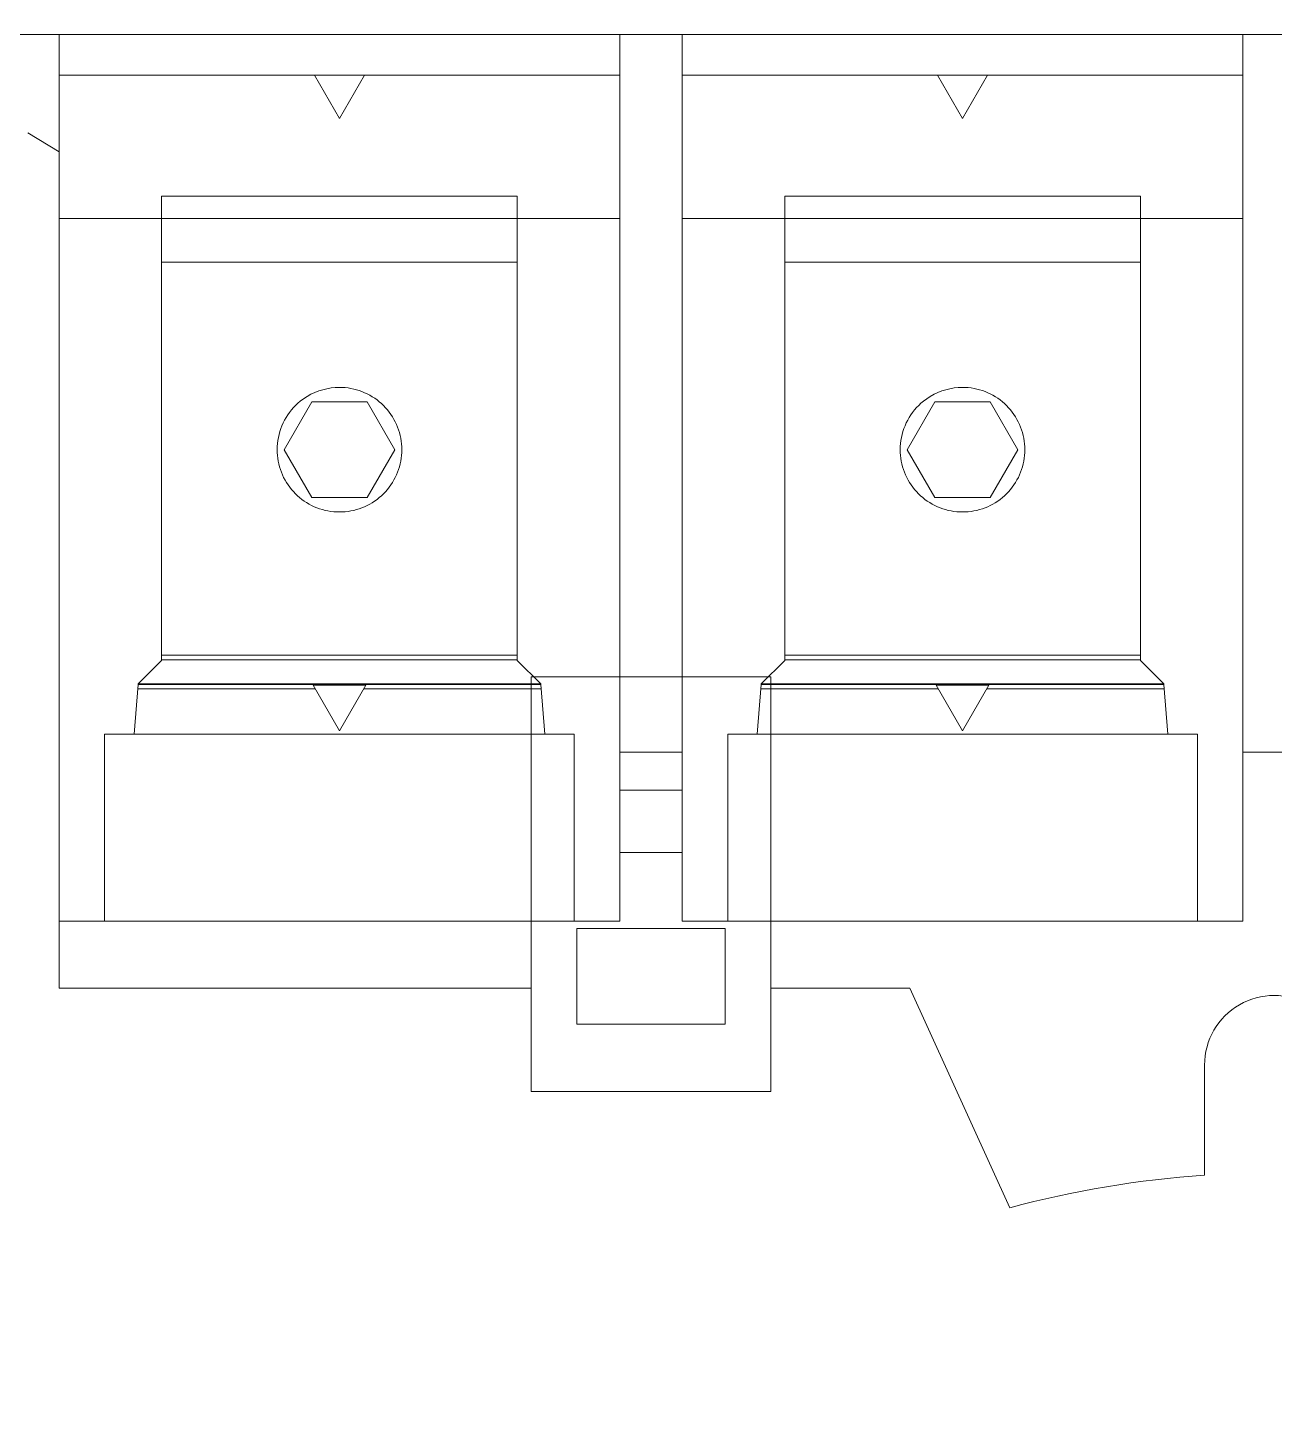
# Model space of a CAD drawing. Header units: millimetres. Extents: x 42151 to 59780, y 37376 to 44547.
# Drawn here: x 47274.3 to 47326.3, y 42602.3 to 42660.5 of the extents above; entities that cross this region are included whole.
import ezdxf

# ---------------------------------------------------------------- set-up
doc = ezdxf.new("R2010")
doc.units = ezdxf.units.MM
doc.set_wipeout_variables(frame=1)
doc.layers.add('! NO PLOT !', color=7, linetype='Continuous', true_color=0xff75dd, plot=False)
doc.layers.add('000-PI-Oprema', color=30, linetype='Continuous', lineweight=5)

# ---------------------------------------------------------------- blocks, each defined once
blk = doc.blocks.new('93444012 - Socomec')
blk.add_wipeout([(49752.772, 45329.634), (49959.472, 45329.634), (49959.472, 45389.334), (50071.472, 45389.334), (50071.472, 45374.334), (50074.472, 45367.406), (50074.472, 45167.262), (50071.481, 45160.748), (50071.481, 45144.334), (50022.052, 45144.334), (50022.052, 45130.534), (49981.412, 45130.534), (49981.412, 45144.334), (49959.472, 45144.334), (49959.472, 45205.034), (49752.772, 45205.034), (49752.772, 45239.934), (49751.472, 45240.734), (49751.472, 45293.934), (49752.772, 45294.734)]).dxf.layer = '! NO PLOT !'
at = {"layer": '000-PI-Oprema'}
for p, q in [((49751.472, 45244.834), (49959.472, 45244.834)), ((49856.772, 45244.834), (49856.772, 45243.134)), ((49856.772, 45244.834), (49856.772, 45244.834)), ((49880.172, 45244.834), (49880.172, 45244.834)), ((49880.172, 45244.834), (49880.172, 45244.834)), ((49880.172, 45243.134), (49880.172, 45244.834)), ((49882.772, 45244.834), (49882.772, 45243.134)), ((49882.772, 45244.834), (49882.772, 45244.834)), ((49882.772, 45244.834), (49882.772, 45244.834)), ((49906.172, 45244.834), (49906.172, 45244.834)), ((49906.172, 45244.834), (49906.172, 45244.834)), ((49906.172, 45243.134), (49906.172, 45244.834)), ((49856.772, 45243.134), (49868.472, 45243.134)), ((49856.772, 45243.134), (49856.772, 45237.157)), ((49856.772, 45243.134), (49856.772, 45243.134)), ((49867.433, 45243.134), (49867.433, 45243.134)), ((49867.433, 45243.134), (49868.472, 45241.334)), ((49868.472, 45243.134), (49880.172, 45243.134)), ((49868.472, 45241.334), (49869.511, 45243.134)), ((49869.511, 45243.134), (49869.511, 45243.134)), ((49880.172, 45237.157), (49880.172, 45243.134)), ((49880.172, 45243.134), (49880.172, 45243.134)), ((49894.472, 45243.134), (49882.772, 45243.134)), ((49882.772, 45243.134), (49882.772, 45237.157)), ((49882.772, 45243.134), (49882.772, 45243.134)), ((49893.433, 45243.134), (49893.433, 45243.134)), ((49893.433, 45243.134), (49894.472, 45241.334)), ((49906.172, 45243.134), (49894.472, 45243.134)), ((49894.472, 45241.334), (49895.511, 45243.134)), ((49895.511, 45243.134), (49895.511, 45243.134)), ((49906.172, 45237.157), (49906.172, 45243.134)), ((49906.172, 45243.134), (49906.172, 45243.134)), ((49868.472, 45241.334), (49868.472, 45241.334)), ((49894.472, 45241.334), (49894.472, 45241.334)), ((49856.772, 45239.934), (49855.472, 45240.734)), ((49855.472, 45240.734), (49855.472, 45240.734)), ((49856.772, 45239.934), (49856.772, 45239.934)), ((49861.052, 45238.084), (49861.052, 45238.084)), ((49861.052, 45238.084), (49861.052, 45235.334)), ((49875.892, 45238.084), (49861.052, 45238.084)), ((49875.892, 45238.084), (49875.892, 45235.334)), ((49875.892, 45238.084), (49875.892, 45238.084)), ((49887.052, 45238.084), (49887.052, 45238.084)), ((49887.052, 45238.084), (49887.052, 45235.334)), ((49901.892, 45238.084), (49887.052, 45238.084)), ((49901.892, 45238.084), (49901.892, 45235.334)), ((49901.892, 45238.084), (49901.892, 45238.084)), ((49857.936, 45237.157), (49856.772, 45237.157)), ((49856.772, 45237.157), (49856.772, 45237.157)), ((49856.772, 45237.157), (49856.772, 45237.157)), ((49856.772, 45237.157), (49856.772, 45237.157)), ((49856.772, 45237.157), (49856.772, 45237.157)), ((49856.772, 45237.157), (49856.772, 45237.157)), ((49856.772, 45237.157), (49856.772, 45237.157)), ((49856.772, 45237.157), (49856.772, 45237.034)), ((49859.102, 45237.157), (49857.936, 45237.157)), ((49860.27, 45237.157), (49859.102, 45237.157)), ((49861.439, 45237.157), (49860.27, 45237.157)), ((49862.609, 45237.157), (49861.439, 45237.157)), ((49863.781, 45237.157), (49862.609, 45237.157)), ((49864.953, 45237.157), (49863.781, 45237.157)), ((49866.125, 45237.157), (49864.953, 45237.157)), ((49867.299, 45237.157), (49866.125, 45237.157)), ((49868.472, 45237.157), (49867.299, 45237.157)), ((49869.645, 45237.157), (49868.472, 45237.157)), ((49870.818, 45237.157), (49869.645, 45237.157)), ((49871.991, 45237.157), (49870.818, 45237.157)), ((49873.163, 45237.157), (49871.991, 45237.157)), ((49874.334, 45237.157), (49873.163, 45237.157)), ((49875.505, 45237.157), (49874.334, 45237.157)), ((49876.674, 45237.157), (49875.505, 45237.157)), ((49877.841, 45237.157), (49876.674, 45237.157)), ((49879.008, 45237.157), (49877.841, 45237.157)), ((49880.172, 45237.157), (49879.008, 45237.157)), ((49880.172, 45237.157), (49880.172, 45237.034)), ((49880.172, 45237.157), (49880.172, 45237.157)), ((49880.172, 45237.157), (49880.172, 45237.157)), ((49880.172, 45237.157), (49880.172, 45237.157)), ((49880.172, 45237.157), (49880.172, 45237.157)), ((49880.172, 45237.157), (49880.172, 45237.157)), ((49880.172, 45237.157), (49880.172, 45237.157)), ((49883.936, 45237.157), (49882.772, 45237.157)), ((49882.772, 45237.157), (49882.772, 45237.157)), ((49882.772, 45237.157), (49882.772, 45237.157)), ((49882.772, 45237.157), (49882.772, 45237.157)), ((49882.772, 45237.157), (49882.772, 45237.157)), ((49882.772, 45237.157), (49882.772, 45237.157)), ((49882.772, 45237.157), (49882.772, 45237.157)), ((49882.772, 45237.034), (49882.772, 45237.157)), ((49885.102, 45237.157), (49883.936, 45237.157)), ((49886.27, 45237.157), (49885.102, 45237.157)), ((49887.439, 45237.157), (49886.27, 45237.157)), ((49888.609, 45237.157), (49887.439, 45237.157)), ((49889.781, 45237.157), (49888.609, 45237.157)), ((49890.953, 45237.157), (49889.781, 45237.157)), ((49892.125, 45237.157), (49890.953, 45237.157)), ((49893.299, 45237.157), (49892.125, 45237.157)), ((49894.472, 45237.157), (49893.299, 45237.157)), ((49895.645, 45237.157), (49894.472, 45237.157)), ((49896.818, 45237.157), (49895.645, 45237.157)), ((49897.991, 45237.157), (49896.818, 45237.157)), ((49899.163, 45237.157), (49897.991, 45237.157)), ((49900.334, 45237.157), (49899.163, 45237.157)), ((49901.505, 45237.157), (49900.334, 45237.157)), ((49902.674, 45237.157), (49901.505, 45237.157)), ((49903.841, 45237.157), (49902.674, 45237.157)), ((49905.008, 45237.157), (49903.841, 45237.157)), ((49906.172, 45237.157), (49905.008, 45237.157)), ((49906.172, 45237.157), (49906.172, 45237.034)), ((49906.172, 45237.157), (49906.172, 45237.157)), ((49906.172, 45237.157), (49906.172, 45237.157)), ((49906.172, 45237.157), (49906.172, 45237.157)), ((49906.172, 45237.157), (49906.172, 45237.157)), ((49906.172, 45237.157), (49906.172, 45237.157)), ((49906.172, 45237.157), (49906.172, 45237.157)), ((49856.772, 45237.034), (49856.772, 45207.834)), ((49880.172, 45237.034), (49880.172, 45207.834)), ((49882.772, 45207.834), (49882.772, 45237.034)), ((49906.172, 45237.034), (49906.172, 45207.834)), ((49861.052, 45235.334), (49861.052, 45235.334)), ((49861.052, 45218.714), (49861.052, 45235.334)), ((49875.892, 45235.334), (49861.052, 45235.334)), ((49875.892, 45235.334), (49875.892, 45235.334)), ((49875.892, 45235.334), (49875.892, 45218.714)), ((49887.052, 45235.334), (49887.052, 45235.334)), ((49887.052, 45218.714), (49887.052, 45235.334)), ((49901.892, 45235.334), (49887.052, 45235.334)), ((49901.892, 45235.334), (49901.892, 45235.334)), ((49901.892, 45235.334), (49901.892, 45218.714)), ((49867.945, 45230.055), (49867.773, 45230.013)), ((49868.12, 45230.085), (49867.945, 45230.055)), ((49868.296, 45230.103), (49868.12, 45230.085)), ((49868.472, 45230.109), (49868.296, 45230.103)), ((49868.592, 45230.106), (49868.472, 45230.109)), ((49868.712, 45230.098), (49868.592, 45230.106)), ((49868.831, 45230.084), (49868.712, 45230.098)), ((49868.95, 45230.064), (49868.831, 45230.084)), ((49869.068, 45230.04), (49868.95, 45230.064)), ((49893.945, 45230.055), (49893.773, 45230.013)), ((49894.12, 45230.085), (49893.945, 45230.055)), ((49894.296, 45230.103), (49894.12, 45230.085)), ((49894.472, 45230.109), (49894.296, 45230.103)), ((49894.592, 45230.106), (49894.472, 45230.109)), ((49894.712, 45230.098), (49894.592, 45230.106)), ((49894.831, 45230.084), (49894.712, 45230.098)), ((49894.95, 45230.064), (49894.831, 45230.084)), ((49895.068, 45230.04), (49894.95, 45230.064)), ((49866.162, 45227.509), (49867.317, 45229.509)), ((49866.837, 45229.53), (49866.738, 45229.447)), ((49866.978, 45229.637), (49866.837, 45229.53)), ((49867.126, 45229.733), (49866.978, 45229.637)), ((49867.281, 45229.82), (49867.126, 45229.733)), ((49867.44, 45229.895), (49867.281, 45229.82)), ((49867.317, 45229.509), (49869.627, 45229.509)), ((49867.317, 45229.509), (49867.317, 45229.509)), ((49867.605, 45229.96), (49867.44, 45229.895)), ((49867.773, 45230.013), (49867.605, 45229.96)), ((49869.184, 45230.009), (49869.068, 45230.04)), ((49869.299, 45229.974), (49869.184, 45230.009)), ((49869.411, 45229.933), (49869.299, 45229.974)), ((49869.522, 45229.887), (49869.411, 45229.933)), ((49869.631, 45229.836), (49869.522, 45229.887)), ((49869.627, 45229.509), (49870.781, 45227.509)), ((49869.627, 45229.509), (49869.627, 45229.509)), ((49869.737, 45229.78), (49869.631, 45229.836)), ((49869.841, 45229.719), (49869.737, 45229.78)), ((49869.942, 45229.653), (49869.841, 45229.719)), ((49870.039, 45229.583), (49869.942, 45229.653)), ((49870.133, 45229.509), (49870.039, 45229.583)), ((49870.223, 45229.43), (49870.133, 45229.509)), ((49892.162, 45227.509), (49893.317, 45229.509)), ((49892.837, 45229.53), (49892.738, 45229.447)), ((49892.978, 45229.637), (49892.837, 45229.53)), ((49893.126, 45229.733), (49892.978, 45229.637)), ((49893.281, 45229.82), (49893.126, 45229.733)), ((49893.44, 45229.895), (49893.281, 45229.82)), ((49893.317, 45229.509), (49895.627, 45229.509)), ((49893.317, 45229.509), (49893.317, 45229.509)), ((49893.605, 45229.96), (49893.44, 45229.895)), ((49893.773, 45230.013), (49893.605, 45229.96)), ((49895.184, 45230.009), (49895.068, 45230.04)), ((49895.299, 45229.974), (49895.184, 45230.009)), ((49895.411, 45229.933), (49895.299, 45229.974)), ((49895.522, 45229.887), (49895.411, 45229.933)), ((49895.631, 45229.836), (49895.522, 45229.887)), ((49895.627, 45229.509), (49896.781, 45227.509)), ((49895.627, 45229.509), (49895.627, 45229.509)), ((49895.737, 45229.78), (49895.631, 45229.836)), ((49895.841, 45229.719), (49895.737, 45229.78)), ((49895.942, 45229.653), (49895.841, 45229.719)), ((49896.039, 45229.583), (49895.942, 45229.653)), ((49896.133, 45229.509), (49896.039, 45229.583)), ((49896.223, 45229.43), (49896.133, 45229.509)), ((49866.316, 45228.962), (49866.247, 45228.854)), ((49866.39, 45229.067), (49866.316, 45228.962)), ((49866.47, 45229.168), (49866.39, 45229.067)), ((49866.555, 45229.265), (49866.47, 45229.168)), ((49866.644, 45229.358), (49866.555, 45229.265)), ((49866.738, 45229.447), (49866.644, 45229.358)), ((49870.31, 45229.347), (49870.223, 45229.43)), ((49870.393, 45229.26), (49870.31, 45229.347)), ((49870.472, 45229.169), (49870.393, 45229.26)), ((49870.547, 45229.075), (49870.472, 45229.169)), ((49870.617, 45228.978), (49870.547, 45229.075)), ((49870.682, 45228.878), (49870.617, 45228.978)), ((49892.316, 45228.962), (49892.247, 45228.854)), ((49892.39, 45229.067), (49892.316, 45228.962)), ((49892.47, 45229.168), (49892.39, 45229.067)), ((49892.555, 45229.265), (49892.47, 45229.168)), ((49892.644, 45229.358), (49892.555, 45229.265)), ((49892.738, 45229.447), (49892.644, 45229.358)), ((49896.31, 45229.347), (49896.223, 45229.43)), ((49896.393, 45229.26), (49896.31, 45229.347)), ((49896.472, 45229.169), (49896.393, 45229.26)), ((49896.547, 45229.075), (49896.472, 45229.169)), ((49896.617, 45228.978), (49896.547, 45229.075)), ((49896.682, 45228.878), (49896.617, 45228.978)), ((49866.026, 45228.39), (49865.985, 45228.269)), ((49866.072, 45228.51), (49866.026, 45228.39)), ((49866.125, 45228.627), (49866.072, 45228.51)), ((49866.183, 45228.742), (49866.125, 45228.627)), ((49866.247, 45228.854), (49866.183, 45228.742)), ((49870.743, 45228.774), (49870.682, 45228.878)), ((49870.799, 45228.668), (49870.743, 45228.774)), ((49870.85, 45228.559), (49870.799, 45228.668)), ((49870.896, 45228.448), (49870.85, 45228.559)), ((49870.937, 45228.335), (49870.896, 45228.448)), ((49870.973, 45228.22), (49870.937, 45228.335)), ((49892.026, 45228.39), (49891.985, 45228.269)), ((49892.072, 45228.51), (49892.026, 45228.39)), ((49892.125, 45228.627), (49892.072, 45228.51)), ((49892.183, 45228.742), (49892.125, 45228.627)), ((49892.247, 45228.854), (49892.183, 45228.742)), ((49896.743, 45228.774), (49896.682, 45228.878)), ((49896.799, 45228.668), (49896.743, 45228.774)), ((49896.85, 45228.559), (49896.799, 45228.668)), ((49896.896, 45228.448), (49896.85, 45228.559)), ((49896.937, 45228.335), (49896.896, 45228.448)), ((49896.973, 45228.22), (49896.937, 45228.335)), ((49865.885, 45227.765), (49865.875, 45227.637)), ((49865.901, 45227.893), (49865.885, 45227.765)), ((49865.923, 45228.02), (49865.901, 45227.893)), ((49865.951, 45228.145), (49865.923, 45228.02)), ((49865.985, 45228.269), (49865.951, 45228.145)), ((49871.003, 45228.104), (49870.973, 45228.22)), ((49871.027, 45227.987), (49871.003, 45228.104)), ((49871.047, 45227.869), (49871.027, 45227.987)), ((49871.06, 45227.749), (49871.047, 45227.869)), ((49871.069, 45227.629), (49871.06, 45227.749)), ((49891.885, 45227.765), (49891.875, 45227.637)), ((49891.901, 45227.893), (49891.885, 45227.765)), ((49891.923, 45228.02), (49891.901, 45227.893)), ((49891.951, 45228.145), (49891.923, 45228.02)), ((49891.985, 45228.269), (49891.951, 45228.145)), ((49897.003, 45228.104), (49896.973, 45228.22)), ((49897.027, 45227.987), (49897.003, 45228.104)), ((49897.047, 45227.869), (49897.027, 45227.987)), ((49897.06, 45227.749), (49897.047, 45227.869)), ((49897.069, 45227.629), (49897.06, 45227.749)), ((49865.875, 45227.637), (49865.872, 45227.509)), ((49865.872, 45227.509), (49865.875, 45227.389)), ((49865.875, 45227.389), (49865.883, 45227.269)), ((49865.883, 45227.269), (49865.897, 45227.15)), ((49865.897, 45227.15), (49865.916, 45227.031)), ((49866.162, 45227.509), (49866.162, 45227.509)), ((49867.317, 45225.509), (49866.162, 45227.509)), ((49870.781, 45227.509), (49869.627, 45225.509)), ((49870.781, 45227.509), (49870.781, 45227.509)), ((49871.028, 45227.032), (49871.047, 45227.15)), ((49871.047, 45227.15), (49871.061, 45227.269)), ((49871.061, 45227.269), (49871.069, 45227.389)), ((49871.072, 45227.509), (49871.069, 45227.629)), ((49871.069, 45227.389), (49871.072, 45227.509)), ((49891.875, 45227.637), (49891.872, 45227.509)), ((49891.872, 45227.509), (49891.875, 45227.389)), ((49891.875, 45227.389), (49891.883, 45227.269)), ((49891.883, 45227.269), (49891.897, 45227.15)), ((49891.897, 45227.15), (49891.916, 45227.031)), ((49892.162, 45227.509), (49892.162, 45227.509)), ((49893.317, 45225.509), (49892.162, 45227.509)), ((49896.781, 45227.509), (49895.627, 45225.509)), ((49896.781, 45227.509), (49896.781, 45227.509)), ((49897.028, 45227.032), (49897.047, 45227.15)), ((49897.047, 45227.15), (49897.061, 45227.269)), ((49897.061, 45227.269), (49897.069, 45227.389)), ((49897.072, 45227.509), (49897.069, 45227.629)), ((49897.069, 45227.389), (49897.072, 45227.509)), ((49865.916, 45227.031), (49865.941, 45226.914)), ((49865.941, 45226.914), (49865.971, 45226.797)), ((49865.971, 45226.797), (49866.007, 45226.683)), ((49866.007, 45226.683), (49866.047, 45226.57)), ((49866.047, 45226.57), (49866.093, 45226.459)), ((49870.85, 45226.459), (49870.896, 45226.57)), ((49870.896, 45226.57), (49870.937, 45226.683)), ((49870.937, 45226.683), (49870.972, 45226.798)), ((49870.972, 45226.798), (49871.003, 45226.914)), ((49871.003, 45226.914), (49871.028, 45227.032)), ((49891.916, 45227.031), (49891.941, 45226.914)), ((49891.941, 45226.914), (49891.971, 45226.797)), ((49891.971, 45226.797), (49892.007, 45226.683)), ((49892.007, 45226.683), (49892.047, 45226.57)), ((49892.047, 45226.57), (49892.093, 45226.459)), ((49896.85, 45226.459), (49896.896, 45226.57)), ((49896.896, 45226.57), (49896.937, 45226.683)), ((49896.937, 45226.683), (49896.972, 45226.798)), ((49896.972, 45226.798), (49897.003, 45226.914)), ((49897.003, 45226.914), (49897.028, 45227.032)), ((49866.093, 45226.459), (49866.144, 45226.351)), ((49866.144, 45226.351), (49866.2, 45226.244)), ((49866.2, 45226.244), (49866.261, 45226.14)), ((49866.261, 45226.14), (49866.327, 45226.04)), ((49866.327, 45226.04), (49866.397, 45225.942)), ((49870.547, 45225.942), (49870.617, 45226.04)), ((49870.617, 45226.04), (49870.683, 45226.141)), ((49870.683, 45226.141), (49870.744, 45226.245)), ((49870.744, 45226.245), (49870.8, 45226.351)), ((49870.8, 45226.351), (49870.85, 45226.459)), ((49892.093, 45226.459), (49892.144, 45226.351)), ((49892.144, 45226.351), (49892.2, 45226.244)), ((49892.2, 45226.244), (49892.261, 45226.14)), ((49892.261, 45226.14), (49892.327, 45226.04)), ((49892.327, 45226.04), (49892.397, 45225.942)), ((49896.547, 45225.942), (49896.617, 45226.04)), ((49896.617, 45226.04), (49896.683, 45226.141)), ((49896.683, 45226.141), (49896.744, 45226.245)), ((49896.744, 45226.245), (49896.8, 45226.351)), ((49896.8, 45226.351), (49896.85, 45226.459)), ((49866.397, 45225.942), (49866.471, 45225.848)), ((49866.471, 45225.848), (49866.55, 45225.758)), ((49866.55, 45225.758), (49866.633, 45225.671)), ((49866.633, 45225.671), (49866.72, 45225.588)), ((49866.72, 45225.588), (49866.811, 45225.509)), ((49866.811, 45225.509), (49866.905, 45225.434)), ((49866.905, 45225.434), (49867.002, 45225.364)), ((49867.317, 45225.509), (49867.317, 45225.509)), ((49869.627, 45225.509), (49867.317, 45225.509)), ((49869.627, 45225.509), (49869.627, 45225.509)), ((49869.941, 45225.364), (49870.039, 45225.435)), ((49870.039, 45225.435), (49870.133, 45225.509)), ((49870.133, 45225.509), (49870.224, 45225.588)), ((49870.224, 45225.588), (49870.311, 45225.671)), ((49870.311, 45225.671), (49870.393, 45225.757)), ((49870.393, 45225.757), (49870.472, 45225.848)), ((49870.472, 45225.848), (49870.547, 45225.942)), ((49892.397, 45225.942), (49892.471, 45225.848)), ((49892.471, 45225.848), (49892.55, 45225.758)), ((49892.55, 45225.758), (49892.633, 45225.671)), ((49892.633, 45225.671), (49892.72, 45225.588)), ((49892.72, 45225.588), (49892.811, 45225.509)), ((49892.811, 45225.509), (49892.905, 45225.434)), ((49892.905, 45225.434), (49893.002, 45225.364)), ((49893.317, 45225.509), (49893.317, 45225.509)), ((49895.627, 45225.509), (49893.317, 45225.509)), ((49895.627, 45225.509), (49895.627, 45225.509)), ((49895.941, 45225.364), (49896.039, 45225.435)), ((49896.039, 45225.435), (49896.133, 45225.509)), ((49896.133, 45225.509), (49896.224, 45225.588)), ((49896.224, 45225.588), (49896.311, 45225.671)), ((49896.311, 45225.671), (49896.393, 45225.757)), ((49896.393, 45225.757), (49896.472, 45225.848)), ((49896.472, 45225.848), (49896.547, 45225.942)), ((49867.002, 45225.364), (49867.103, 45225.299)), ((49867.103, 45225.299), (49867.206, 45225.238)), ((49867.206, 45225.238), (49867.312, 45225.182)), ((49867.312, 45225.182), (49867.421, 45225.131)), ((49867.421, 45225.131), (49867.532, 45225.085)), ((49867.532, 45225.085), (49867.646, 45225.044)), ((49867.646, 45225.044), (49867.76, 45225.008)), ((49867.76, 45225.008), (49867.876, 45224.978)), ((49867.876, 45224.978), (49867.993, 45224.953)), ((49867.993, 45224.953), (49868.112, 45224.934)), ((49868.112, 45224.934), (49868.231, 45224.92)), ((49868.231, 45224.92), (49868.352, 45224.912)), ((49868.352, 45224.912), (49868.472, 45224.909)), ((49868.472, 45224.909), (49868.592, 45224.912)), ((49868.592, 45224.912), (49868.712, 45224.92)), ((49868.712, 45224.92), (49868.831, 45224.934)), ((49868.831, 45224.934), (49868.949, 45224.953)), ((49868.949, 45224.953), (49869.067, 45224.978)), ((49869.067, 45224.978), (49869.183, 45225.008)), ((49869.183, 45225.008), (49869.298, 45225.044)), ((49869.298, 45225.044), (49869.411, 45225.085)), ((49869.411, 45225.085), (49869.522, 45225.131)), ((49869.522, 45225.131), (49869.631, 45225.181)), ((49869.631, 45225.181), (49869.737, 45225.237)), ((49869.737, 45225.237), (49869.84, 45225.298)), ((49869.84, 45225.298), (49869.941, 45225.364)), ((49893.002, 45225.364), (49893.103, 45225.299)), ((49893.103, 45225.299), (49893.206, 45225.238)), ((49893.206, 45225.238), (49893.312, 45225.182)), ((49893.312, 45225.182), (49893.421, 45225.131)), ((49893.421, 45225.131), (49893.532, 45225.085)), ((49893.532, 45225.085), (49893.646, 45225.044)), ((49893.646, 45225.044), (49893.76, 45225.008)), ((49893.76, 45225.008), (49893.876, 45224.978)), ((49893.876, 45224.978), (49893.993, 45224.953)), ((49893.993, 45224.953), (49894.112, 45224.934)), ((49894.112, 45224.934), (49894.231, 45224.92)), ((49894.231, 45224.92), (49894.352, 45224.912)), ((49894.352, 45224.912), (49894.472, 45224.909)), ((49894.472, 45224.909), (49894.592, 45224.912)), ((49894.592, 45224.912), (49894.712, 45224.92)), ((49894.712, 45224.92), (49894.831, 45224.934)), ((49894.831, 45224.934), (49894.949, 45224.953)), ((49894.949, 45224.953), (49895.067, 45224.978)), ((49895.067, 45224.978), (49895.183, 45225.008)), ((49895.183, 45225.008), (49895.298, 45225.044)), ((49895.298, 45225.044), (49895.411, 45225.085)), ((49895.411, 45225.085), (49895.522, 45225.131)), ((49895.522, 45225.131), (49895.631, 45225.181)), ((49895.631, 45225.181), (49895.737, 45225.237)), ((49895.737, 45225.237), (49895.84, 45225.298)), ((49895.84, 45225.298), (49895.941, 45225.364)), ((49861.052, 45218.714), (49860.072, 45217.734)), ((49861.052, 45218.934), (49875.892, 45218.934)), ((49875.892, 45218.734), (49861.052, 45218.734)), ((49861.052, 45218.714), (49861.052, 45218.714)), ((49861.052, 45218.714), (49861.052, 45218.714)), ((49875.892, 45218.714), (49875.892, 45218.714)), ((49875.892, 45218.714), (49875.892, 45218.714)), ((49876.872, 45217.734), (49875.892, 45218.714)), ((49887.052, 45218.714), (49886.072, 45217.734)), ((49901.892, 45218.934), (49887.052, 45218.934)), ((49887.052, 45218.734), (49901.892, 45218.734)), ((49887.052, 45218.714), (49887.052, 45218.714)), ((49887.052, 45218.714), (49887.052, 45218.714)), ((49901.892, 45218.714), (49901.892, 45218.714)), ((49901.892, 45218.714), (49901.892, 45218.714)), ((49902.872, 45217.734), (49901.892, 45218.714)), ((49876.472, 45218.034), (49876.472, 45207.834)), ((49876.472, 45218.034), (49886.472, 45218.034)), ((49876.472, 45218.034), (49876.472, 45218.034)), ((49886.472, 45205.034), (49886.472, 45218.034)), ((49886.472, 45218.034), (49886.472, 45218.034)), ((49859.902, 45215.634), (49860.07, 45217.709)), ((49860.056, 45217.534), (49867.461, 45217.534)), ((49860.056, 45217.534), (49860.056, 45217.534)), ((49860.07, 45217.709), (49860.072, 45217.734)), ((49860.07, 45217.709), (49876.874, 45217.709)), ((49860.07, 45217.709), (49860.07, 45217.709)), ((49876.872, 45217.734), (49860.072, 45217.734)), ((49860.072, 45217.734), (49860.072, 45217.734)), ((49860.072, 45217.734), (49860.072, 45217.734)), ((49869.569, 45217.684), (49867.375, 45217.684)), ((49867.375, 45217.684), (49868.472, 45215.784)), ((49867.461, 45217.534), (49867.461, 45217.534)), ((49868.472, 45215.784), (49869.569, 45217.684)), ((49869.482, 45217.534), (49876.888, 45217.534)), ((49869.482, 45217.534), (49869.482, 45217.534)), ((49876.872, 45217.734), (49876.872, 45217.734)), ((49876.872, 45217.734), (49876.872, 45217.734)), ((49876.872, 45217.734), (49876.874, 45217.709)), ((49877.042, 45215.634), (49876.874, 45217.709)), ((49876.874, 45217.709), (49876.874, 45217.709)), ((49876.888, 45217.534), (49876.888, 45217.534)), ((49885.902, 45215.634), (49886.07, 45217.709)), ((49893.461, 45217.534), (49886.056, 45217.534)), ((49886.056, 45217.534), (49886.056, 45217.534)), ((49886.07, 45217.709), (49886.072, 45217.734)), ((49886.07, 45217.709), (49902.874, 45217.709)), ((49886.07, 45217.709), (49886.07, 45217.709)), ((49902.872, 45217.734), (49886.072, 45217.734)), ((49886.072, 45217.734), (49886.072, 45217.734)), ((49886.072, 45217.734), (49886.072, 45217.734)), ((49895.569, 45217.684), (49893.375, 45217.684)), ((49893.375, 45217.684), (49894.472, 45215.784)), ((49893.461, 45217.534), (49893.461, 45217.534)), ((49894.472, 45215.784), (49895.569, 45217.684)), ((49902.888, 45217.534), (49895.482, 45217.534)), ((49895.482, 45217.534), (49895.482, 45217.534)), ((49902.872, 45217.734), (49902.872, 45217.734)), ((49902.872, 45217.734), (49902.872, 45217.734)), ((49902.872, 45217.734), (49902.874, 45217.709)), ((49903.042, 45215.634), (49902.874, 45217.709)), ((49902.874, 45217.709), (49902.874, 45217.709)), ((49902.888, 45217.534), (49902.888, 45217.534)), ((49858.672, 45207.834), (49858.672, 45215.634)), ((49859.752, 45215.634), (49858.672, 45215.634)), ((49858.672, 45215.634), (49858.672, 45215.634)), ((49860.834, 45215.634), (49859.752, 45215.634)), ((49859.902, 45215.634), (49859.902, 45215.634)), ((49861.919, 45215.634), (49860.834, 45215.634)), ((49863.005, 45215.634), (49861.919, 45215.634)), ((49864.094, 45215.634), (49863.005, 45215.634)), ((49865.185, 45215.634), (49864.094, 45215.634)), ((49866.278, 45215.634), (49865.185, 45215.634)), ((49867.374, 45215.634), (49866.278, 45215.634)), ((49868.472, 45215.634), (49867.374, 45215.634)), ((49868.472, 45215.784), (49868.472, 45215.784)), ((49869.46, 45215.634), (49868.472, 45215.634)), ((49870.446, 45215.634), (49869.46, 45215.634)), ((49871.43, 45215.634), (49870.446, 45215.634)), ((49872.413, 45215.634), (49871.43, 45215.634)), ((49873.394, 45215.634), (49872.413, 45215.634)), ((49874.373, 45215.634), (49873.394, 45215.634)), ((49875.351, 45215.634), (49874.373, 45215.634)), ((49876.326, 45215.634), (49875.351, 45215.634)), ((49877.3, 45215.634), (49876.326, 45215.634)), ((49877.042, 45215.634), (49877.042, 45215.634)), ((49878.272, 45215.634), (49877.3, 45215.634)), ((49878.272, 45215.634), (49878.272, 45207.834)), ((49878.272, 45215.634), (49878.272, 45215.634)), ((49884.672, 45207.834), (49884.672, 45215.634)), ((49885.752, 45215.634), (49884.672, 45215.634)), ((49884.672, 45215.634), (49884.672, 45215.634)), ((49886.834, 45215.634), (49885.752, 45215.634)), ((49885.902, 45215.634), (49885.902, 45215.634)), ((49887.918, 45215.634), (49886.834, 45215.634)), ((49889.005, 45215.634), (49887.918, 45215.634)), ((49890.094, 45215.634), (49889.005, 45215.634)), ((49891.185, 45215.634), (49890.094, 45215.634)), ((49892.278, 45215.634), (49891.185, 45215.634)), ((49893.374, 45215.634), (49892.278, 45215.634)), ((49894.472, 45215.634), (49893.374, 45215.634)), ((49894.472, 45215.784), (49894.472, 45215.784)), ((49895.46, 45215.634), (49894.472, 45215.634)), ((49896.446, 45215.634), (49895.46, 45215.634)), ((49897.431, 45215.634), (49896.446, 45215.634)), ((49898.414, 45215.634), (49897.431, 45215.634)), ((49899.395, 45215.634), (49898.414, 45215.634)), ((49900.374, 45215.634), (49899.395, 45215.634)), ((49901.351, 45215.634), (49900.374, 45215.634)), ((49902.326, 45215.634), (49901.351, 45215.634)), ((49903.3, 45215.634), (49902.326, 45215.634)), ((49903.042, 45215.634), (49903.042, 45215.634)), ((49904.272, 45215.634), (49903.3, 45215.634)), ((49904.272, 45215.634), (49904.272, 45207.834)), ((49904.272, 45215.634), (49904.272, 45215.634)), ((49880.172, 45214.884), (49880.172, 45214.884)), ((49882.772, 45214.884), (49880.172, 45214.884)), ((49882.772, 45214.884), (49882.772, 45214.884)), ((49906.172, 45214.884), (49906.172, 45214.884)), ((49906.172, 45214.884), (49908.772, 45214.884)), ((49880.172, 45213.304), (49882.772, 45213.304)), ((49882.772, 45210.704), (49880.172, 45210.704)), ((49856.772, 45207.834), (49857.043, 45207.834)), ((49856.772, 45207.834), (49856.772, 45207.834)), ((49856.772, 45207.834), (49856.772, 45205.034)), ((49857.043, 45207.834), (49857.314, 45207.834)), ((49857.314, 45207.834), (49857.585, 45207.834)), ((49857.585, 45207.834), (49857.857, 45207.834)), ((49857.857, 45207.834), (49858.128, 45207.834)), ((49858.128, 45207.834), (49858.4, 45207.834)), ((49858.4, 45207.834), (49858.672, 45207.834)), ((49878.272, 45207.834), (49858.672, 45207.834)), ((49858.672, 45207.834), (49858.672, 45207.834)), ((49876.472, 45207.834), (49876.472, 45207.834)), ((49876.472, 45207.834), (49876.472, 45205.566)), ((49878.272, 45207.834), (49878.544, 45207.834)), ((49878.272, 45207.834), (49878.272, 45207.834)), ((49878.372, 45203.534), (49878.372, 45207.534)), ((49884.572, 45207.534), (49878.372, 45207.534)), ((49878.372, 45207.534), (49878.372, 45207.534)), ((49878.544, 45207.834), (49878.815, 45207.834)), ((49878.815, 45207.834), (49879.087, 45207.834)), ((49879.087, 45207.834), (49879.358, 45207.834)), ((49879.358, 45207.834), (49879.629, 45207.834)), ((49879.629, 45207.834), (49879.901, 45207.834)), ((49879.901, 45207.834), (49880.172, 45207.834)), ((49880.172, 45207.834), (49880.172, 45207.834)), ((49883.043, 45207.834), (49882.772, 45207.834)), ((49882.772, 45207.834), (49882.772, 45207.834)), ((49883.314, 45207.834), (49883.043, 45207.834)), ((49883.586, 45207.834), (49883.314, 45207.834)), ((49883.857, 45207.834), (49883.586, 45207.834)), ((49884.128, 45207.834), (49883.857, 45207.834)), ((49884.4, 45207.834), (49884.128, 45207.834)), ((49884.672, 45207.834), (49884.4, 45207.834)), ((49884.572, 45203.534), (49884.572, 45207.534)), ((49884.572, 45207.534), (49884.572, 45207.534)), ((49904.272, 45207.834), (49884.672, 45207.834)), ((49884.672, 45207.834), (49884.672, 45207.834)), ((49886.472, 45200.734), (49886.472, 45207.834)), ((49886.472, 45207.834), (49886.472, 45207.834)), ((49904.543, 45207.834), (49904.272, 45207.834)), ((49904.272, 45207.834), (49904.272, 45207.834)), ((49904.815, 45207.834), (49904.543, 45207.834)), ((49905.086, 45207.834), (49904.815, 45207.834)), ((49905.358, 45207.834), (49905.086, 45207.834)), ((49905.629, 45207.834), (49905.358, 45207.834)), ((49905.901, 45207.834), (49905.629, 45207.834)), ((49906.172, 45207.834), (49905.901, 45207.834)), ((49906.172, 45207.834), (49906.172, 45207.834)), ((49856.772, 45205.034), (49856.772, 45205.034)), ((49876.472, 45205.034), (49856.772, 45205.034)), ((49876.472, 45200.734), (49876.472, 45205.566)), ((49876.472, 45205.566), (49876.472, 45205.034)), ((49876.472, 45205.034), (49876.472, 45205.034)), ((49876.472, 45205.034), (49876.472, 45205.034)), ((49886.472, 45205.034), (49886.472, 45205.034)), ((49886.472, 45205.034), (49892.277, 45205.034)), ((49886.472, 45205.034), (49886.472, 45205.034)), ((49896.449, 45195.88), (49892.277, 45205.034)), ((49892.277, 45205.034), (49892.277, 45205.034)), ((49878.372, 45203.534), (49884.572, 45203.534)), ((49878.372, 45203.534), (49878.372, 45203.534)), ((49884.572, 45203.534), (49884.572, 45203.534)), ((49904.572, 45197.235), (49904.572, 45201.834)), ((49904.572, 45201.834), (49904.572, 45201.834)), ((49876.472, 45200.734), (49886.472, 45200.734)), ((49876.472, 45200.734), (49876.472, 45200.734)), ((49886.472, 45200.734), (49886.472, 45200.734)), ((49904.572, 45197.235), (49904.572, 45197.235)), ((49896.449, 45195.88), (49896.449, 45195.88))]:
    blk.add_line(p, q, dxfattribs=at)
for centre, major_axis, start_param, end_param in [((49907.472, 45201.834), (2.9, 0), 0, 3.141593), ((49907.472, 45154.834), (42.5, 0), 1.639085, 1.833149)]:
    blk.add_ellipse(centre, major_axis=major_axis, ratio=1, start_param=start_param, end_param=end_param, dxfattribs=at)

msp = doc.modelspace()

# ---------------------------------------------------------------- block references
at = {"layer": '000-PI-Oprema'}
msp.add_blockref('93444012 - Socomec', (-2581.202, -2584.587), dxfattribs=at)

doc.saveas('drawing.dxf')
